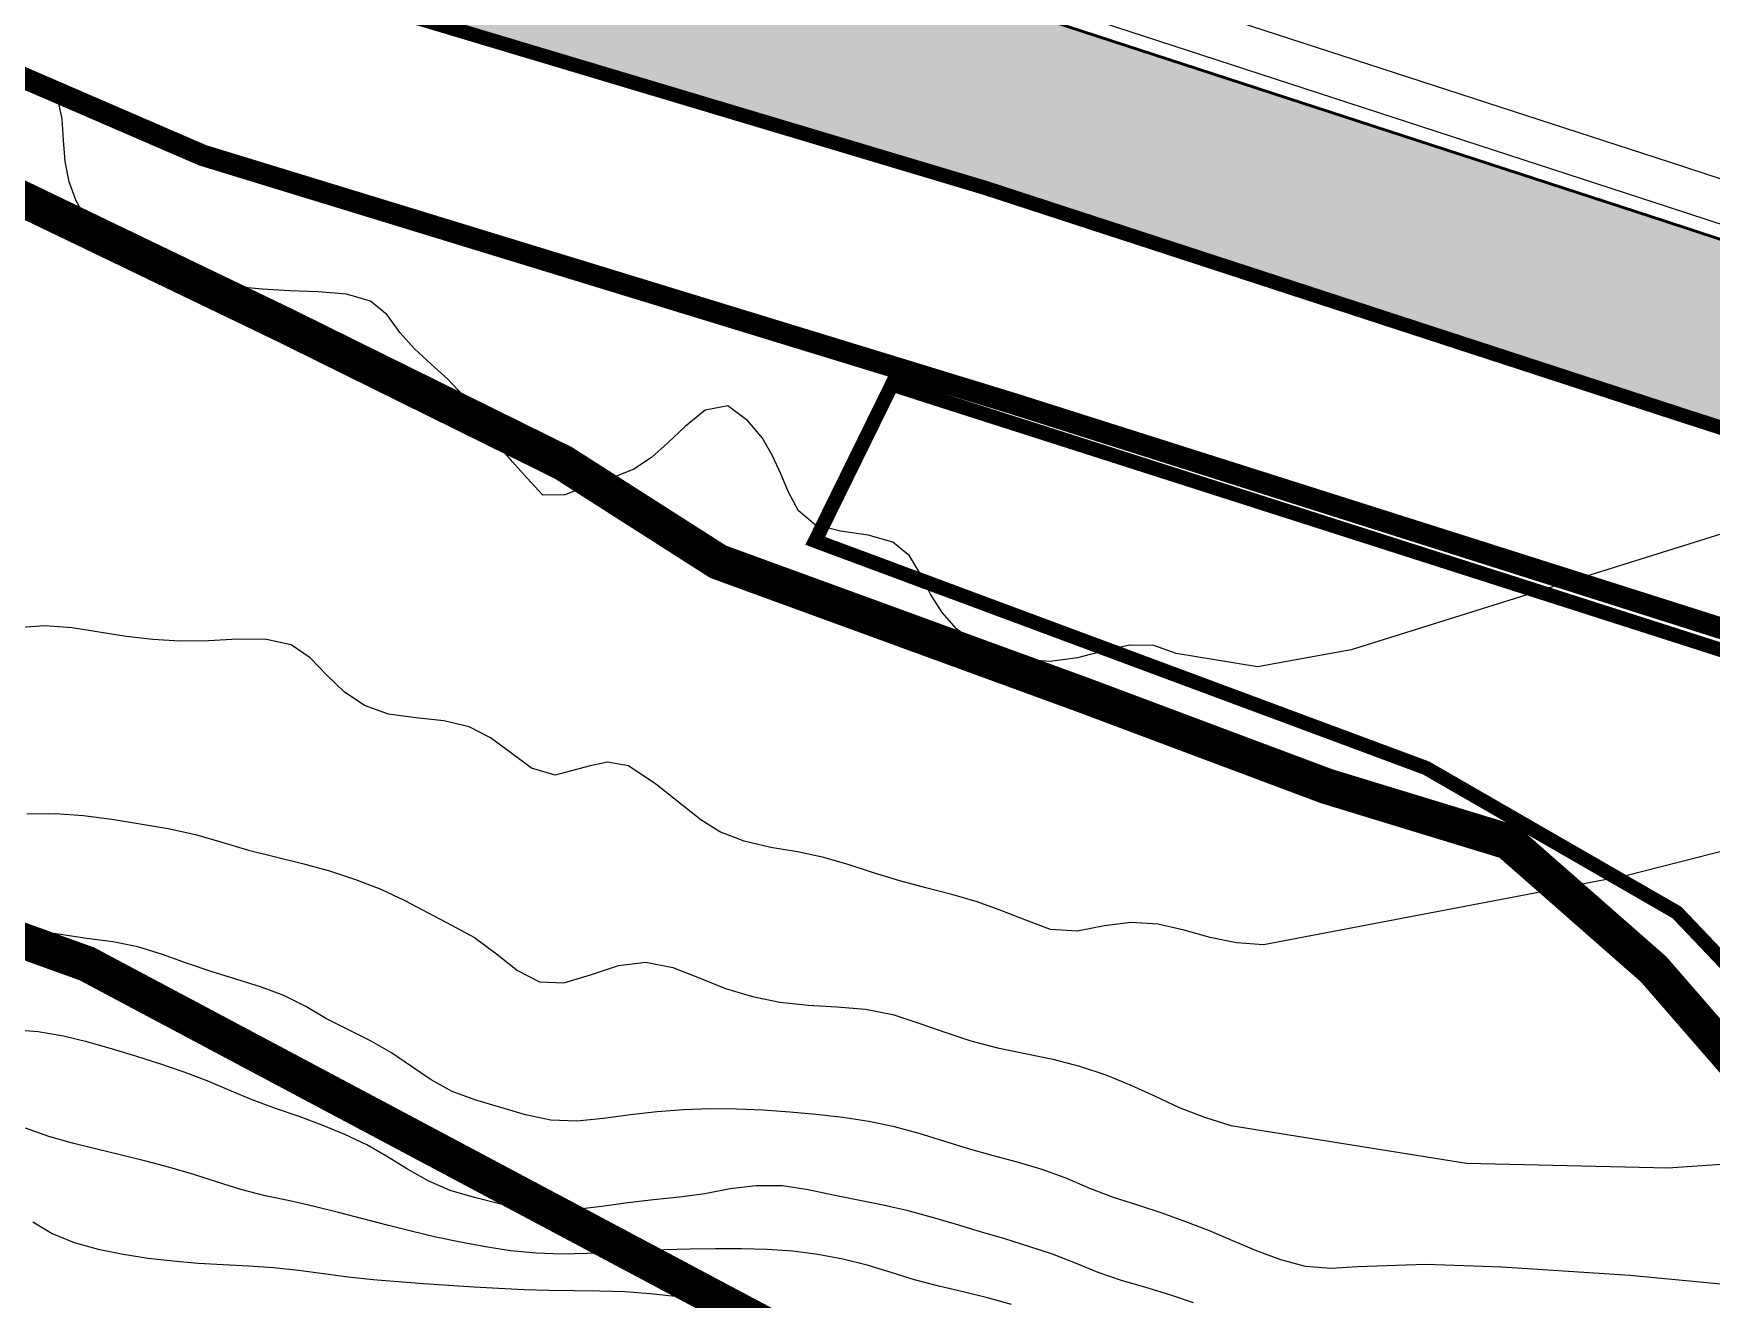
# Model space of a CAD drawing. Header units: metres. Extents: x 218545 to 227455, y 1543467 to 1556082.
# Drawn here: x 221615.3 to 221849.6, y 1548492.7 to 1548669.4 of the extents above; entities that cross this region are included whole.
import ezdxf

# ---------------------------------------------------------------- set-up
doc = ezdxf.new("R2010")
doc.units = ezdxf.units.M
doc.header["$MEASUREMENT"] = 0
for name, color, linetype in [('10 M CONTOUR', 20, 'Continuous'), ('2 M CONTOUR', 33, 'Continuous'), ('CART TRACK', 30, 'Continuous'), ('EXCAVATED CANAL', 160, 'Continuous'), ('SATGE-2', 160, 'Continuous'), ('UUL', 90, 'Continuous')]:
    doc.layers.add(name, color=color, linetype=linetype)
doc.layers.add('BO', color=7, linetype='Continuous', lineweight=30)

msp = doc.modelspace()

# ---------------------------------------------------------------- hatches: boundary and pattern name
at = {"layer": 'EXCAVATED CANAL'}
h = msp.add_hatch(dxfattribs=at)
h.set_pattern_fill('DOTS', color=256, scale=50)
h.set_pattern_definition([(0, (0.1397, 0.1363), (1.5625, 3.125), [0, -3.125])])
h.paths.add_polyline_path([(221677.6937, 1554791.64442), (221704.67316, 1554781.50768), (221725.84354, 1554764.12013), (221771.77601, 1554658.84245), (221826.66019, 1554604.5166), (221890.14239, 1554543.40766), (221937.5323, 1554495.62726), (221949.02306, 1554474.38318), (221970.84004, 1554401.16884), (221985.50391, 1554342.1364), (221990.8142, 1554293.13117), (221922.06107, 1554210.45335), (221883.85237, 1554172.24465), (221834.68547, 1554146.36733), (221786.59744, 1554139.63501), (221713.05915, 1554113.20718), (221640.09635, 1554026.29562), (221578.70094, 1553948.7665), (221543.8227, 1553881.343), (221550.37321, 1553816.99215), (221575.22372, 1553730.01538), (221619.73786, 1553599.64432), (221627.53279, 1553553.64843), (221647.60429, 1553471.24962), (221685.23951, 1553402.33735), (221702.72777, 1553385.14753), (221718.31628, 1553368.57315), (221759.68082, 1553305.34543), (221793.41232, 1553269.19256), (221866.96525, 1553193.56155), (221898.48979, 1553155.27226), (221955.71109, 1553087.99832), (222027.36459, 1553011.99203), (222080.24728, 1552953.06813), (222103.79949, 1552923.00001), (222162.61161, 1552843.31454), (222212.67089, 1552774.4831), (222285.17552, 1552689.96857), (222319.21374, 1552649.32189), (222332.67594, 1552622.88749), (222345.26961, 1552593.48022), (222359.18048, 1552556.08916), (222368.11872, 1552534.61058), (222389.54691, 1552422.82945), (222416.94495, 1552265.45475), (222446.87895, 1552199.76931), (222474.88143, 1552155.82976), (222526.95495, 1552085.99911), (222633.93532, 1551930.3591), (222665.01712, 1551866.46674), (222674.38512, 1551777.36289), (222665.28065, 1551717.94056), (222643.93351, 1551662.4778), (222613.05268, 1551577.63886), (222608.08692, 1551544.38406), (222608.54407, 1551495.18901), (222625.47574, 1551477.79524), (222626.96748, 1551470.94678), (222622.09495, 1551441.15212), (222622.71151, 1551410.9404), (222638.97905, 1551280.55909), (222646.22726, 1551144.9598), (222650.3292, 1551108.07219), (222664.44073, 1550783.9432), (222658.66497, 1550677.51638), (222648.79081, 1550640.74825), (222629.83511, 1550607.52051), (222586.42228, 1550552.69021), (222533.33897, 1550497.69687), (222459.74745, 1550428.34623), (222363.1073, 1550330.83662), (222312.43248, 1550273.59953), (222247.4693, 1550206.90611), (222157.04628, 1550111.10256), (222083.86052, 1550040.18285), (222009.27453, 1549958.49819), (221838.28985, 1549793.2243), (221733.41196, 1549688.99052), (221661.42128, 1549610.98472), (221593.45514, 1549539.70631), (221536.09912, 1549481.41053), (221507.92632, 1549440.67863), (221485.62919, 1549390.74303), (221459.14595, 1549318.28691), (221440.5382, 1549225.18609), (221427.15324, 1549142.08652), (221412.21579, 1549050.15665), (221410.45962, 1548979.46286), (221425.16964, 1548904.80015), (221445.17672, 1548833.95243), (221473.74653, 1548779.18003), (221521.21905, 1548733.53019), (221571.70567, 1548707.5099), (221659.71715, 1548674.33117), (221748.07972, 1548647.895), (221835.34799, 1548619.47559), (221961.60573, 1548577.88445), (222075.40908, 1548543.75533), (222176.56515, 1548502.16753), (222306.15866, 1548445.41572), (222451.21444, 1548392.87583), (222529.3421, 1548381.06278), (222609.89339, 1548371.02657), (222662.85006, 1548354.1647), (222700.84907, 1548322.2047), (222774.53831, 1548250.45465), (222878.80881, 1548150.12341), (222941.85942, 1548088.53022), (222984.44789, 1548036.43783), (223007.99985, 1547998.04314), (223025.23783, 1547930.19402), (223034.36018, 1547840.97104), (223056.79053, 1547753.19681), (223115.36795, 1547656.06126), (223190.51503, 1547596.0062), (223348.91253, 1547525.59569), (223480.63732, 1547497.20699), (223485.90427, 1547521.64588), (223356.70584, 1547549.49011), (223203.60947, 1547617.54417), (223134.46775, 1547672.79994), (223080.1005, 1547762.95401), (223059.04163, 1547845.3614), (223049.92106, 1547934.56697), (223031.29519, 1548007.87888), (223004.8735, 1548050.95184), (222960.32932, 1548105.43636), (222896.21099, 1548168.07258), (222791.92572, 1548268.41803), (222717.63742, 1548340.75138), (222675.15281, 1548376.48411), (222615.27695, 1548395.54911), (222532.75695, 1548405.83061), (222457.40024, 1548417.22469), (222315.43975, 1548468.64345), (222186.33374, 1548525.18176), (222083.77318, 1548567.34699), (221969.10873, 1548601.73435), (221843.12958, 1548643.23372), (221755.53424, 1548671.75964), (221667.71908, 1548698.03204), (221581.87539, 1548730.39355), (221535.91651, 1548754.08029), (221494.02165, 1548794.36661), (221468.53503, 1548843.2281), (221449.50301, 1548910.623), (221435.52028, 1548981.59427), (221437.16572, 1549047.83064), (221451.83237, 1549138.09394), (221465.14539, 1549220.74687), (221483.28515, 1549311.50616), (221508.81139, 1549381.34401), (221529.80766, 1549428.36627), (221555.43289, 1549465.41492), (221611.41314, 1549522.31238), (221679.65493, 1549593.87987), (221751.41782, 1549671.63885), (221855.78973, 1549775.36977), (222027.21026, 1549941.06496), (222101.80686, 1550022.76124), (222174.84432, 1550093.53723), (222265.51505, 1550189.60324), (222330.75613, 1550256.58195), (222381.35911, 1550313.73791), (222477.2037, 1550410.44478), (222550.91528, 1550479.90857), (222605.26123, 1550536.20999), (222650.61131, 1550593.48703), (222672.10057, 1550631.15588), (222683.48673, 1550673.55421), (222689.47025, 1550783.8092), (222675.26897, 1551109.99956), (222671.15335, 1551147.01019), (222663.89621, 1551282.77669), (222647.67983, 1551412.74791), (222647.13642, 1551439.375), (222652.40855, 1551471.6131), (222648.38025, 1551490.10666), (222633.44984, 1551505.44455), (222633.10417, 1551542.64335), (222637.40648, 1551571.45512), (222667.34729, 1551653.71153), (222689.58296, 1551711.4828), (222699.58555, 1551776.767), (222689.42059, 1551873.45127), (222655.59772, 1551942.97821), (222547.2843, 1552100.5576), (222495.47102, 1552170.03928), (222468.90224, 1552211.72917), (222441.0243, 1552272.90291), (222414.13993, 1552427.32708), (222392.18764, 1552541.8422), (222382.44504, 1552565.25368), (222368.48937, 1552602.76515), (222355.3303, 1552633.49266), (222340.2031, 1552663.19646), (222304.24686, 1552706.13353), (222232.29886, 1552789.99924), (222182.77844, 1552858.08975), (222123.70148, 1552938.13404), (222099.41212, 1552969.14325), (222045.76565, 1553028.9182), (221974.34025, 1553104.68253), (221917.66267, 1553171.31722), (221885.60826, 1553210.25008), (221811.30219, 1553286.65628), (221779.52006, 1553320.869), (221738.11281, 1553384.162), (221720.67455, 1553402.70311), (221705.48675, 1553417.63174), (221671.21237, 1553480.39011), (221652.1315, 1553558.72211), (221644.14698, 1553605.83678), (221599.18365, 1553737.52338), (221575.11946, 1553821.74806), (221569.55125, 1553876.44892), (221599.8824, 1553935.08239), (221659.55142, 1554010.43144), (221727.92599, 1554091.87762), (221792.64591, 1554115.13634), (221842.5016, 1554122.11614), (221898.91039, 1554151.80498), (221940.62423, 1554193.51882), (222016.87018, 1554287.38728), (222010.45741, 1554346.56662), (221995.23918, 1554407.83077), (221972.50841, 1554484.11162), (221958.04406, 1554510.85328), (221907.88908, 1554561.42153), (221844.32293, 1554622.61128), (221793.01178, 1554673.40044), (221746.58877, 1554779.80245), (221717.48596, 1554803.70502), (221684.94991, 1554815.92949), (221656.53043, 1554822.32331), (221650.9804, 1554797.65439)])

# ---------------------------------------------------------------- linework, layer by layer
at = {"const_width": 2, "elevation": -1469.86579}
msp.add_lwpolyline([(221521.21905, 1548733.53019), (221571.70567, 1548707.5099), (221659.71715, 1548674.33117), (221748.07972, 1548647.895), (221845.07791, 1548616.27041), (221991.79908, 1548568.8296), (222075.40908, 1548543.75533), (222224.07946, 1548481.35998), (222316.88131, 1548438.83092), (222378.68655, 1548419.14577), (222451.21444, 1548392.87583), (222502.26006, 1548385.15764), (222609.89339, 1548371.02657), (222662.85006, 1548354.1647), (222760.63609, 1548263.99102), (222910.33411, 1548119.32682), (222940.56893, 1548090.10869), (222984.44789, 1548036.43783), (223007.99985, 1547998.04314), (223025.75777, 1547925.10867), (223034.36018, 1547840.97104), (223056.79053, 1547753.19681), (223109.79938, 1547665.29529)], dxfattribs=at)
msp.add_lwpolyline([(221911.96951, 1548476.0923), (221977.87884, 1548465.5575), (221991.88791, 1548483.26711), (221960.15828, 1548500.56222), (221951.91658, 1548531.03684), (221944.91204, 1548553.27656), (221735.17626, 1548620.40654), (221724.46023, 1548598.57765), (221809.75788, 1548566.86688), (221844.78055, 1548546.68864)], close=True, dxfattribs=at)
at = {"layer": '10 M CONTOUR'}
msp.add_polyline3d([(221777.26678, 1548492.20717, -1029.86579), (221773.96214, 1548493.30215, -1029.86579), (221770.61755, 1548494.33187, -1029.86579), (221767.23703, 1548495.30485, -1029.86579), (221763.95855, 1548496.43696, -1029.86579), (221760.77966, 1548497.72491, -1029.86579), (221757.5705, 1548498.96697, -1029.86579), (221754.27589, 1548500.07793, -1029.86579), (221750.92589, 1548501.10574, -1029.86579), (221747.55489, 1548502.10505, -1029.86579), (221744.19055, 1548503.11822, -1029.86579), (221740.82137, 1548504.11587, -1029.86579), (221737.42173, 1548505.04277, -1029.86579), (221733.96654, 1548505.84488, -1029.86579), (221730.45968, 1548506.53287, -1029.86579), (221726.94757, 1548507.21252, -1029.86579), (221723.47623, 1548507.98875, -1029.86579), (221719.90077, 1548508.50421, -1029.86579), (221716.2119, 1548508.51849, -1029.86579), (221712.56478, 1548508.10071, -1029.86579), (221709.05084, 1548507.42686, -1029.86579), (221705.49207, 1548506.94814, -1029.86579), (221701.88999, 1548506.57441, -1029.86579), (221698.27644, 1548506.1525, -1029.86579), (221694.67158, 1548505.65015, -1029.86579), (221691.07606, 1548505.23841, -1029.86579), (221687.4886, 1548505.10784, -1029.86579), (221683.91209, 1548505.39803, -1029.86579), (221680.3667, 1548506.03447, -1029.86579), (221676.87718, 1548506.88632, -1029.86579), (221673.48921, 1548507.86176, -1029.86579), (221670.39871, 1548509.20805, -1029.86579), (221667.53396, 1548510.85487, -1029.86579), (221664.73189, 1548512.59597, -1029.86579), (221661.83583, 1548514.233, -1029.86579), (221658.79219, 1548515.69294, -1029.86579), (221655.63014, 1548517.00344, -1029.86579), (221652.38117, 1548518.19501, -1029.86579), (221649.08617, 1548519.31371, -1029.86579), (221645.8556, 1548520.52205, -1029.86579), (221642.70783, 1548521.84954, -1029.86579), (221639.55925, 1548523.172, -1029.86579), (221636.34229, 1548524.39067, -1029.86579), (221633.05739, 1548525.51379, -1029.86579), (221629.72044, 1548526.5739, -1029.86579), (221626.34696, 1548527.60215, -1029.86579), (221622.93985, 1548528.57752, -1029.86579), (221619.48585, 1548529.41237, -1029.86579), (221615.97062, 1548530.01469, -1029.86579), (221612.38598, 1548530.32132, -1029.86579)], dxfattribs=at)
at = {"layer": '2 M CONTOUR', "elevation": -1033.86579, "flags": 128}
msp.add_lwpolyline([(221614.35229, 1548560.44558), (221618.31852, 1548560.53079), (221622.28749, 1548560.22794), (221626.24824, 1548559.69678), (221630.18923, 1548559.08844), (221634.08503, 1548558.41273), (221637.90032, 1548557.57814), (221641.60617, 1548556.50575), (221645.3039, 1548555.40545), (221649.08399, 1548554.4681), (221652.87853, 1548553.5396), (221656.62325, 1548552.49812), (221660.27433, 1548551.3039), (221663.78975, 1548549.92417), (221667.15074, 1548548.35149), (221670.41391, 1548546.66048), (221673.65106, 1548544.94228), (221676.89877, 1548543.20244), (221679.9313, 1548540.91141), (221682.87106, 1548538.58454), (221685.93808, 1548536.99508), (221689.34121, 1548536.86603), (221693.08056, 1548537.98338), (221696.97157, 1548539.30411), (221700.8257, 1548539.77221), (221704.56006, 1548539.01118), (221708.2358, 1548537.5712), (221711.92436, 1548536.06858), (221715.68116, 1548534.94164), (221719.52221, 1548534.19029), (221723.45751, 1548533.74813), (221727.47142, 1548533.50154), (221731.46016, 1548533.17474), (221735.30106, 1548532.4572), (221738.94541, 1548531.25303), (221742.53498, 1548529.95748), (221746.16782, 1548528.75845), (221749.92344, 1548527.79775), (221753.77041, 1548527.00701), (221757.61828, 1548526.20613), (221761.37966, 1548525.2227), (221765.01766, 1548524.00709), (221768.53271, 1548522.60042), (221771.92709, 1548521.04691), (221775.29798, 1548519.4853), (221778.82608, 1548518.1256), (221782.50636, 1548516.96556), (221815.3802, 1548511.71216), (221843.50349, 1548511.05905), (221855.75666, 1548511.86222)], dxfattribs=at)
at = {"layer": '2 M CONTOUR', "elevation": -1025.86579}
msp.add_lwpolyline([(221615.22107, 1548503.51219), (221617.89235, 1548501.86703), (221620.98293, 1548500.61204), (221624.34475, 1548499.67108), (221627.82855, 1548498.96714), (221631.315, 1548498.43244), (221634.79367, 1548498.03297), (221638.27897, 1548497.7424), (221641.78406, 1548497.5326), (221645.30374, 1548497.34885), (221648.81885, 1548497.11624), (221652.30994, 1548496.75967), (221655.77312, 1548496.2724), (221659.23885, 1548495.79886), (221662.73446, 1548495.46734), (221666.24074, 1548495.18836), (221669.74627, 1548494.91092), (221673.25299, 1548494.64787), (221676.76294, 1548494.41245), (221680.27758, 1548494.21588), (221683.79755, 1548494.06649), (221687.32344, 1548493.97241), (221690.85441, 1548493.92992), (221694.38345, 1548493.8837), (221697.90183, 1548493.76425), (221701.40171, 1548493.50781), (221704.88904, 1548493.14274), (221708.38095, 1548492.77192), (221711.89486, 1548492.5002)], dxfattribs=at)
at = {"layer": '2 M CONTOUR'}
for points in [[(222029.82669, 1548655.48974, -1037.86579), (221799.30167, 1548583.35877, -1037.86579), (221786.20235, 1548580.98033, -1037.86579), (221774.86588, 1548582.82878, -1037.86579), (221771.71998, 1548583.97714, -1037.86579), (221768.36427, 1548583.99726, -1037.86579), (221764.81112, 1548583.20835, -1037.86579), (221761.09502, 1548582.24975, -1037.86579), (221757.25411, 1548581.74956, -1037.86579), (221753.41876, 1548581.99297, -1037.86579), (221749.81861, 1548582.8963, -1037.86579), (221746.68796, 1548584.35761, -1037.86579), (221744.16816, 1548586.27914, -1037.86579), (221742.16596, 1548588.5736, -1037.86579), (221740.55167, 1548591.1553, -1037.86579), (221739.16874, 1548593.91367, -1037.86579), (221737.60024, 1548596.49659, -1037.86579), (221735.28303, 1548598.41626, -1037.86579), (221731.87018, 1548599.3752, -1037.86579), (221727.96877, 1548599.91578, -1037.86579), (221724.44697, 1548600.81023, -1037.86579), (221722.1114, 1548602.76319, -1037.86579), (221720.73206, 1548605.35356, -1037.86579), (221719.63308, 1548607.92018, -1037.86579), (221718.51381, 1548610.43866, -1037.86579), (221717.08794, 1548612.90842, -1037.86579), (221715.06919, 1548615.32889, -1037.86579), (221712.24742, 1548617.42298, -1037.86579), (221709.10138, 1548616.83245, -1037.86579), (221706.29416, 1548614.53878, -1037.86579), (221703.89887, 1548612.2701, -1037.86579), (221701.61556, 1548610.23572, -1037.86579), (221699.13548, 1548608.60778, -1037.86579), (221696.24086, 1548607.43253, -1037.86579), (221692.99359, 1548606.36936, -1037.86579), (221689.50912, 1548605.00355, -1037.86579), (221686.42806, 1548604.96803, -1037.86579), (221684.21037, 1548607.34827, -1037.86579), (221682.19189, 1548609.62298, -1037.86579), (221680.33609, 1548611.86193, -1037.86579), (221678.60644, 1548614.13491, -1037.86579), (221676.96556, 1548616.51086, -1037.86579), (221675.23824, 1548618.92137, -1037.86579), (221673.13654, 1548621.13814, -1037.86579), (221670.81339, 1548623.24326, -1037.86579), (221668.50167, 1548625.37683, -1037.86579), (221666.4342, 1548627.67898, -1037.86579), (221664.67774, 1548630.15698, -1037.86579), (221662.34745, 1548632.05784, -1037.86579), (221658.99333, 1548632.99938, -1037.86579), (221655.05873, 1548633.33984, -1037.86579), (221651.03451, 1548633.47688, -1037.86579), (221647.25261, 1548633.70695, -1037.86579), (221643.63029, 1548634.06225, -1037.86579), (221640.01797, 1548634.53243, -1037.86579), (221636.31502, 1548635.1277, -1037.86579), (221632.68319, 1548635.96835, -1037.86579), (221629.37177, 1548637.21145, -1037.86579), (221626.62241, 1548639.00469, -1037.86579), (221624.43074, 1548641.19979, -1037.86579), (221622.65176, 1548643.55418, -1037.86579), (221621.27585, 1548646.06185, -1037.86579), (221620.29924, 1548648.72659, -1037.86579), (221619.71812, 1548651.55219, -1037.86579), (221619.48735, 1548654.52274, -1037.86579), (221619.28645, 1548657.49145, -1037.86579), (221618.68264, 1548660.25805, -1037.86579), (221617.24277, 1548662.62215, -1037.86579), (221614.59472, 1548664.4199, -1037.86579)], [(222034.03897, 1548601.85253, -1035.86579), (221837.63531, 1548551.80284, -1469.86579), (221787.06648, 1548542.18494, -1469.86579), (221783.28296, 1548542.4404, -1469.86579), (221779.61307, 1548543.19154, -1469.86579), (221775.97826, 1548544.21499, -1469.86579), (221772.30869, 1548545.08263, -1469.86579), (221768.59874, 1548545.29611, -1469.86579), (221764.83973, 1548544.84827, -1469.86579), (221761.01752, 1548544.06751, -1469.86579), (221757.32053, 1548544.3246, -1469.86579), (221753.88632, 1548545.61074, -1469.86579), (221750.51013, 1548546.93646, -1469.86579), (221747.08647, 1548548.16433, -1469.86579), (221743.54092, 1548549.20284, -1469.86579), (221739.91792, 1548550.13616, -1469.86579), (221736.29038, 1548551.09049, -1469.86579), (221732.72319, 1548552.17548, -1469.86579), (221729.19738, 1548553.32721, -1469.86579), (221725.64389, 1548554.37805, -1469.86579), (221721.99407, 1548555.16357, -1469.86579), (221718.24191, 1548555.77842, -1469.86579), (221714.51473, 1548556.65247, -1469.86579), (221711.15864, 1548557.92828, -1469.86579), (221708.4826, 1548559.63807, -1469.86579), (221702.20246, 1548564.59731, -1469.86579), (221698.37111, 1548567.17567, -1469.86579), (221695.45622, 1548567.67462, -1469.86579), (221693.04093, 1548567.17567, -1469.86579), (221688.12936, 1548565.88002, -1469.86579), (221684.83998, 1548566.85016, -1469.86579), (221681.88547, 1548569.02928, -1469.86579), (221679.1065, 1548571.07433, -1469.86579), (221676.11214, 1548572.62776, -1469.86579), (221672.57503, 1548573.44867, -1469.86579), (221668.68699, 1548573.85031, -1469.86579), (221664.86583, 1548574.3872, -1469.86579), (221661.50646, 1548575.5802, -1469.86579), (221658.68358, 1548577.48534, -1469.86579), (221656.2429, 1548579.82621, -1469.86579), (221653.9546, 1548582.24663, -1469.86579), (221651.28039, 1548584.07308, -1469.86579), (221647.82317, 1548584.82714, -1469.86579), (221643.84253, 1548584.85094, -1469.86579), (221639.71686, 1548584.63504, -1469.86579), (221635.75103, 1548584.58958, -1469.86579), (221631.94388, 1548584.78979, -1469.86579), (221628.21457, 1548585.22374, -1469.86579), (221624.48768, 1548585.84919, -1469.86579), (221620.72015, 1548586.44258, -1469.86579), (221616.88092, 1548586.71319, -1469.86579), (221612.95093, 1548586.4262, -1469.86579)], [(221856.31187, 1548494.28835, -1469.86579), (221838.20872, 1548496.02307, -1469.86579), (221820.35786, 1548497.1749, -1469.86579), (221809.7172, 1548497.52536, -1469.86579), (221800.19809, 1548497.20893, -1469.86579), (221796.51954, 1548496.96345, -1469.86579), (221792.94109, 1548497.27142, -1469.86579), (221789.47276, 1548498.17596, -1469.86579), (221786.09255, 1548499.45294, -1469.86579), (221782.77741, 1548500.86928, -1469.86579), (221779.50109, 1548502.23671, -1469.86579), (221776.22658, 1548503.5185, -1469.86579), (221772.91457, 1548504.70987, -1469.86579), (221769.52835, 1548505.8087, -1469.86579), (221766.11235, 1548506.89486, -1469.86579), (221762.80484, 1548508.14252, -1469.86579), (221759.60457, 1548509.53262, -1469.86579), (221756.29007, 1548510.74736, -1469.86579), (221752.84442, 1548511.76976, -1469.86579), (221749.34354, 1548512.71832, -1469.86579), (221745.86255, 1548513.71011, -1469.86579), (221742.42717, 1548514.77599, -1469.86579), (221738.99322, 1548515.82503, -1469.86579), (221735.51126, 1548516.75707, -1469.86579), (221731.94175, 1548517.49089, -1469.86579), (221728.29696, 1548518.0445, -1469.86579), (221724.60608, 1548518.46823, -1469.86579), (221720.89732, 1548518.80922, -1469.86579), (221717.18558, 1548519.07218, -1469.86579), (221713.47645, 1548519.23207, -1469.86579), (221709.77511, 1548519.26345, -1469.86579), (221706.07835, 1548519.1484, -1469.86579), (221702.37253, 1548518.87837, -1469.86579), (221698.64343, 1548518.44577, -1469.86579), (221694.89567, 1548517.9249, -1469.86579), (221691.17658, 1548517.57572, -1469.86579), (221687.53935, 1548517.68377, -1469.86579), (221684.01517, 1548518.42394, -1469.86579), (221680.53848, 1548519.48563, -1469.86579), (221677.04872, 1548520.49297, -1469.86579), (221673.77732, 1548521.70953, -1469.86579), (221670.83391, 1548523.33834, -1469.86579), (221668.06237, 1548525.19298, -1469.86579), (221665.29684, 1548527.07277, -1469.86579), (221662.37522, 1548528.78138, -1469.86579), (221659.28821, 1548530.30057, -1469.86579), (221656.22971, 1548531.84886, -1469.86579), (221653.30895, 1548533.54577, -1469.86579), (221650.27545, 1548535.09073, -1469.86579), (221646.99113, 1548536.32852, -1469.86579), (221643.55626, 1548537.39954, -1469.86579), (221640.08541, 1548538.46187, -1469.86579), (221636.67263, 1548539.63663, -1469.86579), (221633.29296, 1548540.8304, -1469.86579), (221629.87866, 1548541.8726, -1469.86579), (221626.36318, 1548542.59758, -1469.86579), (221622.73415, 1548543.05786, -1469.86579), (221619.05313, 1548543.60338, -1469.86579), (221615.40551, 1548544.11517, -1469.86579), (221611.83183, 1548543.24202, -1469.86579)], [(221751.88247, 1548491.94198, -1469.86579), (221748.52608, 1548492.86551, -1469.86579), (221745.12853, 1548493.71073, -1469.86579), (221741.71517, 1548494.5243, -1469.86579), (221738.34177, 1548495.40949, -1469.86579), (221735.04641, 1548496.44134, -1469.86579), (221731.71445, 1548497.43651, -1469.86579), (221728.3091, 1548498.28987, -1469.86579), (221724.83836, 1548498.95793, -1469.86579), (221721.31053, 1548499.40023, -1469.86579), (221717.73997, 1548499.63198, -1469.86579), (221714.14635, 1548499.71743, -1469.86579), (221710.54946, 1548499.72232, -1469.86579), (221706.96187, 1548499.68892, -1469.86579), (221703.38047, 1548499.60885, -1469.86579), (221699.80013, 1548499.46711, -1469.86579), (221696.21682, 1548499.26187, -1469.86579), (221692.63298, 1548499.06689, -1469.86579), (221689.05337, 1548498.98289, -1469.86579), (221685.48287, 1548499.10649, -1469.86579), (221681.92926, 1548499.4572, -1469.86579), (221678.40287, 1548499.986, -1469.86579), (221674.91411, 1548500.64151, -1469.86579), (221671.46783, 1548501.3812, -1469.86579), (221668.05525, 1548502.18427, -1469.86579), (221664.66552, 1548503.03322, -1469.86579), (221661.28758, 1548503.90976, -1469.86579), (221657.90806, 1548504.78654, -1469.86579), (221654.51209, 1548505.63044, -1469.86579), (221651.08483, 1548506.40836, -1469.86579), (221647.63908, 1548507.14411, -1469.86579), (221644.25798, 1548508.00641, -1469.86579), (221640.96988, 1548509.05469, -1469.86579), (221637.6826, 1548510.10666, -1469.86579), (221634.35263, 1548511.07752, -1469.86579), (221630.98453, 1548511.97876, -1469.86579), (221627.58408, 1548512.82437, -1469.86579), (221624.16425, 1548513.63909, -1469.86579), (221620.76345, 1548514.48594, -1469.86579), (221617.42578, 1548515.43643, -1469.86579), (221614.1926, 1548516.55768, -1469.86579)]]:
    msp.add_polyline3d(points, dxfattribs=at)
at = {"layer": 'BO', "ltscale": 100, "const_width": 3, "elevation": -1469.86579}
msp.add_lwpolyline([(221947.64189, 1548557.0751), (221884.95119, 1548575.58633), (221751.97258, 1548617.78219), (221638.90752, 1548652.41318), (221583.89635, 1548676.19679), (221561.53596, 1548684.62625), (221430.11363, 1548754.71673), (221398.46009, 1548815.40109), (221376.5029, 1548893.15443), (221360.3383, 1548975.20005), (221362.31592, 1549054.80866), (221377.79497, 1549150.07167), (221391.32382, 1549234.06453), (221410.86755, 1549331.8484), (221439.26479, 1549409.54107), (221464.16363, 1549465.30336), (221494.5513, 1549509.23748), (221726.0224, 1549752.77949), (221806.1, 1549830.18255)], dxfattribs=at)
at = {"layer": 'CART TRACK', "linetype": 'Continuous', "ltscale": 50, "elevation": -1469.86579}
for points in [[(222878.66761, 1548196.05525), (222797.48969, 1548274.16632), (222723.00969, 1548346.68632), (222679.08969, 1548383.62632), (222616.99969, 1548403.39632), (222533.84969, 1548413.75632), (222459.37969, 1548425.01632), (222318.40969, 1548476.07632), (222189.45969, 1548532.54632), (222086.44969, 1548574.89632), (221971.50969, 1548609.36632), (221845.61969, 1548650.83632), (221757.91969, 1548679.39632)], [(223486.32563, 1547523.60099), (223357.3293, 1547551.40166), (223204.65703, 1547619.26721), (223135.99574, 1547674.13904), (223081.9653, 1547763.73459), (223061.01615, 1547845.71263), (223051.89572, 1547934.91681), (223033.15881, 1548008.66574), (223006.50755, 1548052.11296), (222961.80692, 1548106.78885), (222897.60317, 1548169.50852), (222793.31671, 1548269.85511), (222718.98049, 1548342.23512), (222676.13703, 1548378.26966), (222615.70764, 1548397.51091), (222533.03013, 1548407.81204), (222457.8951, 1548419.17259), (222316.18223, 1548470.50167), (222187.11523, 1548527.0229), (222084.44231, 1548569.23432), (221969.70897, 1548603.64234), (221843.75211, 1548645.13437), (221756.13061, 1548673.66881)]]:
    msp.add_lwpolyline(points, dxfattribs=at)
at = {"layer": 'EXCAVATED CANAL', "linetype": 'Continuous', "lineweight": 50, "elevation": -1469.86579}
for points in [[(221659.71715, 1548674.33117), (221748.07972, 1548647.895), (221835.34799, 1548619.47559), (221961.60573, 1548577.88445), (222075.40908, 1548543.75533), (222176.56515, 1548502.16753), (222306.15866, 1548445.41572), (222451.21444, 1548392.87583), (222529.3421, 1548381.06278), (222609.89339, 1548371.02657), (222662.85006, 1548354.1647), (222700.84907, 1548322.2047), (222774.53831, 1548250.45465), (222878.80881, 1548150.12341), (222941.85942, 1548088.53022), (222984.44789, 1548036.43783), (223007.99985, 1547998.04314), (223025.23783, 1547930.19402), (223034.36018, 1547840.97104), (223056.79053, 1547753.19681)], [(223059.04163, 1547845.3614), (223049.92106, 1547934.56697), (223031.29519, 1548007.87888), (223004.8735, 1548050.95184), (222960.32932, 1548105.43636), (222896.21099, 1548168.07258), (222791.92572, 1548268.41803), (222717.63742, 1548340.75138), (222675.15281, 1548376.48411), (222615.27695, 1548395.54911), (222532.75695, 1548405.83061), (222457.40024, 1548417.22469), (222315.43975, 1548468.64345), (222186.33374, 1548525.18176), (222083.77318, 1548567.34699), (221969.10873, 1548601.73435), (221843.12958, 1548643.23372), (221755.53424, 1548671.75964)]]:
    msp.add_lwpolyline(points, dxfattribs=at)
at = {"layer": 'SATGE-2', "lineweight": 40, "elevation": -1469.86579}
msp.add_lwpolyline([(221528.2178, 1547104.12603), (221733.19098, 1547047.85418), (221882.29118, 1547012.70479), (221835.36333, 1547189.48559), (221939.1694, 1547201.31268), (221947.64189, 1548557.0751), (221884.95119, 1548575.58633), (221751.97258, 1548617.78219), (221638.90752, 1548652.41318), (221583.89635, 1548676.19679)], dxfattribs=at)
at = {"layer": 'UUL', "const_width": 5, "elevation": -1469.86579}
for points in [[(222176.54929, 1548219.785), (222148.44133, 1548262.42618), (222116.12154, 1548327.03054), (222071.68184, 1548393.25001), (222024.96528, 1548432.82915), (221983.43714, 1548459.88087), (221937.18212, 1548469.53323), (221906.6843, 1548469.02521), (221882.28611, 1548491.8861), (221841.52772, 1548538.76348), (221821.24782, 1548556.56764), (221795.83665, 1548564.32959), (221761.95914, 1548577.02529), (221710.89534, 1548595.66176), (221689.25531, 1548609.478), (221650.1864, 1548628.77649), (221612.04536, 1548647.12608)], [(221490.42648, 1548587.25736), (221622.76301, 1548539.5094), (221718.25165, 1548488.7125), (221838.38249, 1548417.90465), (221934.25551, 1548355.43371), (221991.42358, 1548304.47373), (221980.60796, 1548263.55133), (221967.47483, 1548242.70408), (221922.66731, 1548228.03376), (221891.76572, 1548234.21075), (221873.22467, 1548220.31259), (221901.03618, 1548192.51619), (221927.30266, 1548186.33927), (221995.28635, 1548181.70653), (222038.54861, 1548207.95861), (222074.08555, 1548197.92109), (222127.39096, 1548136.92354), (222214.35861, 1548083.18296)]]:
    msp.add_lwpolyline(points, dxfattribs=at)

doc.saveas('drawing.dxf')
